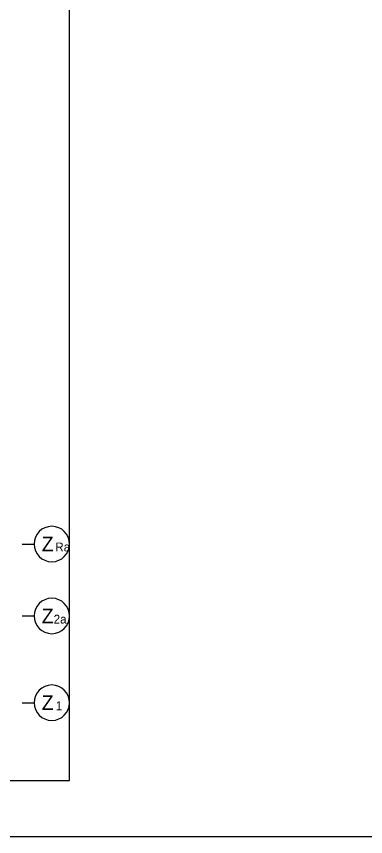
# Model space of a CAD drawing. Header units: millimetres. Extents: x 0 to 841000, y -242618 to -87908.
# Drawn here: x 177750 to 207347, y -236408 to -166888 of the extents above; entities that cross this region are included whole.
import ezdxf
from ezdxf.enums import TextEntityAlignment as Align

# ---------------------------------------------------------------- set-up
doc = ezdxf.new("R2010")
doc.units = ezdxf.units.MM
doc.header["$LTSCALE"] = 250
doc.layers.add('A-SYM-BUB', color=7, linetype='Continuous', lineweight=25)
doc.layers.add('NOPLOT', color=191, linetype='Continuous', plot=False)
doc.styles.add('Gdim', font='Dotum.ttf')

msp = doc.modelspace()

# ---------------------------------------------------------------- linework, layer by layer
at = {"layer": 'A-SYM-BUB', "color": 7}
for points in [[(178250, -211608.412), (179250, -211608.412, 1), (182250, -211608.412, 1), (179250, -211608.412, 0)], [(178250, -217708.412), (179250, -217708.412, 1), (182250, -217708.412, 1), (179250, -217708.412, 0)], [(178250, -225058.412), (179250, -225058.412, 1), (182250, -225058.412, 1), (179250, -225058.412, 0)]]:
    msp.add_lwpolyline(points, format="xyb", dxfattribs=at)
at = {"layer": 'NOPLOT'}
for points in [[(0, -87908.412), (0, -236408.412), (210250, -236408.412), (210250, -87908.412)], [(8250, -92658.412), (8250, -231658.412), (182250, -231658.412), (182250, -92658.412)]]:
    msp.add_lwpolyline(points, close=True, dxfattribs=at)

# ---------------------------------------------------------------- texts
at = {"layer": 'A-SYM-BUB', "color": 3, "style": 'Gdim'}
for p in [(180900, -212232.564), (180900, -218332.564), (180900, -225682.564)]:
    msp.add_text('Z', height=1250, dxfattribs=at).set_placement(p, align=Align.RIGHT)
for s, p in [('Ra', (181050, -212232.564)), ('2a', (180906.35, -218351.393)), ('1', (181083.46, -225693.183))]:
    msp.add_text(s, height=750, dxfattribs=at).set_placement(p)

doc.saveas('drawing.dxf')
